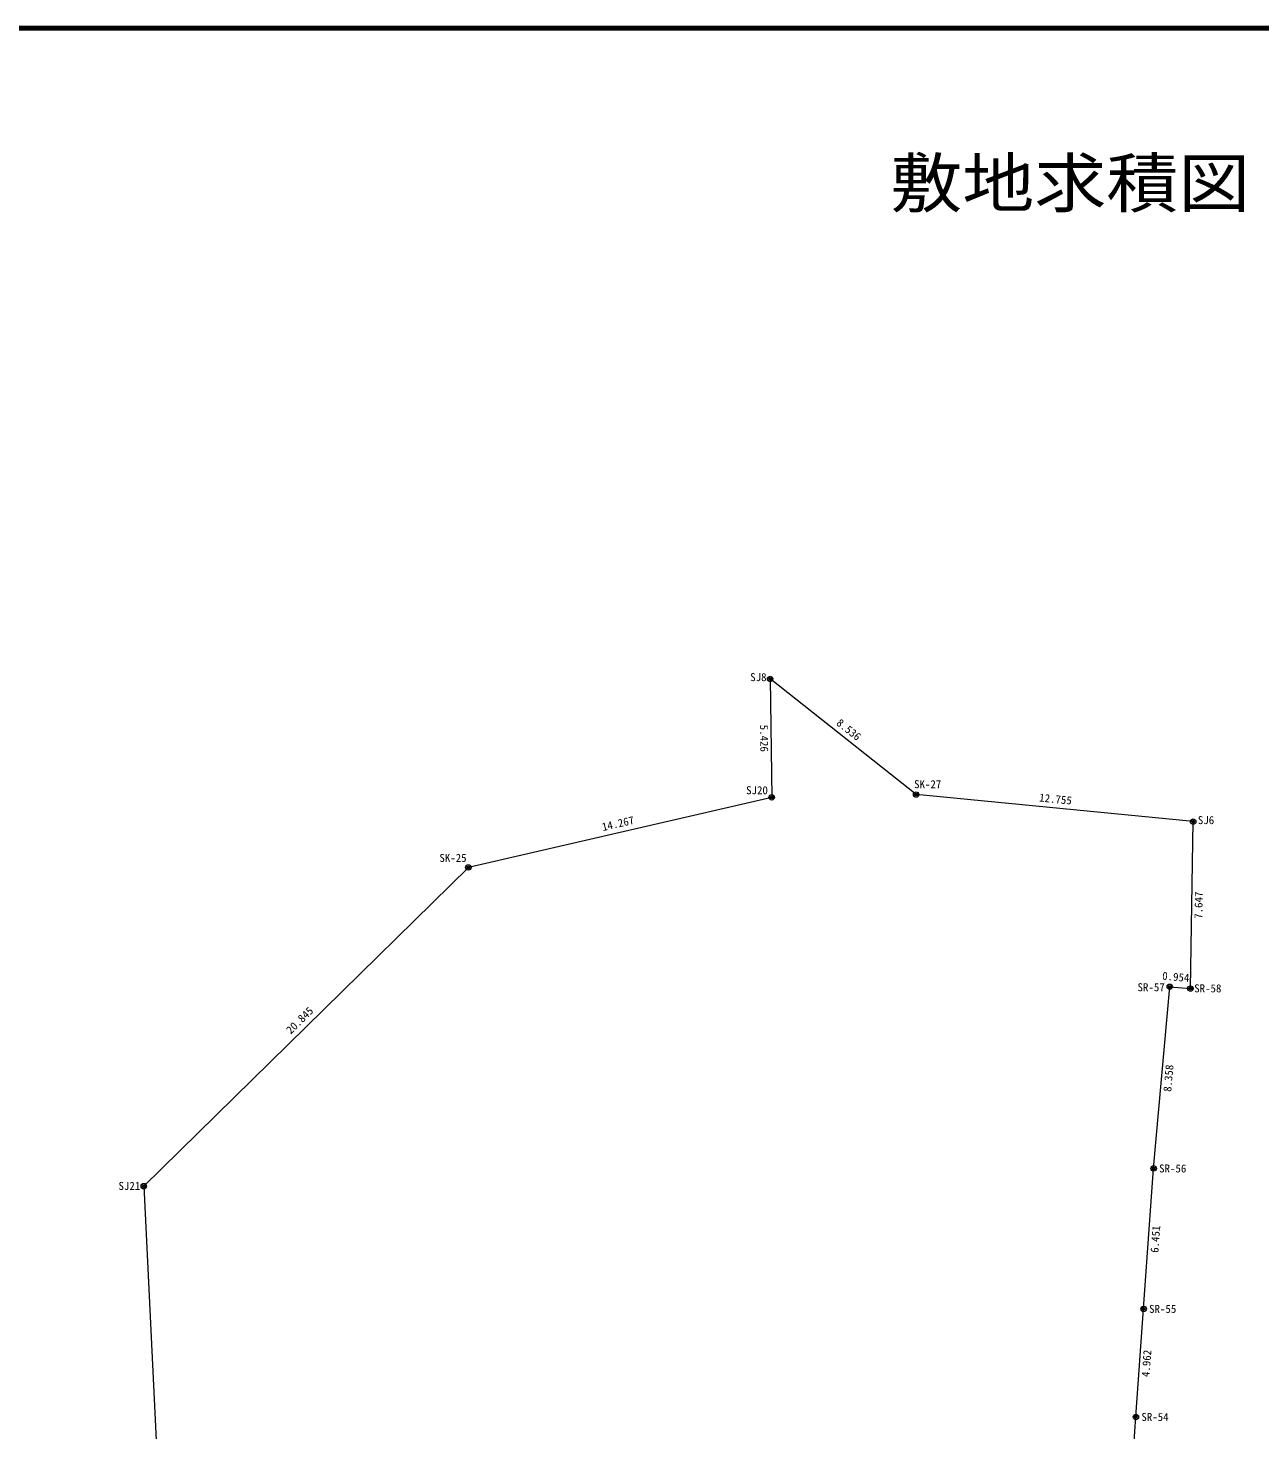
# Model space of a CAD drawing. Units: millimetres, scale not verified. Extents: x 5320 to 205570, y 4826 to 143326.
# Drawn here: x 61777 to 118233, y 79092 to 143326 of the extents above; entities that cross this region are included whole.
import ezdxf
from ezdxf.enums import TextEntityAlignment as Align

# ---------------------------------------------------------------- set-up
doc = ezdxf.new("R2010")
doc.units = ezdxf.units.MM
doc.header["$LTSCALE"] = 250
doc.header["$PDMODE"] = 32
doc.header["$PDSIZE"] = 125
for name, color, linetype, lineweight in [('プロットマーク', 7, 'Continuous', 13), ('図枠', 7, 'Continuous', 13), ('点名', 7, 'Continuous', 13), ('結線', 7, 'Continuous', 13), ('距離', 7, 'Continuous', 13)]:
    doc.layers.add(name, color=color, linetype=linetype, lineweight=lineweight)
doc.styles.add('ＭＳ ゴシック', font='')
doc.styles.get('ＭＳ ゴシック').set_extended_font_data('MS Gothic')

msp = doc.modelspace()

# ---------------------------------------------------------------- linework, layer by layer
at = {"layer": 'プロットマーク'}
for centre in [(95783.7, 113501.6), (95858.1, 108074.9), (102477, 108203.8), (115171.6, 106963.9), (81955.9, 104866.8), (114098.1, 99399.9), (115048.9, 99317), (113361.4, 91073.4), (67082.6, 90261.7), (112901.8, 84638.3), (112548.5, 79688)]:
    msp.add_circle(centre, 125, dxfattribs=at)
for p in [(95783.7, 113501.6), (95858.1, 108074.9), (102477, 108203.8), (115171.6, 106963.9), (81955.9, 104866.8), (114098.1, 99399.9), (115048.9, 99317), (113361.4, 91073.4), (67082.6, 90261.7), (112901.8, 84638.3), (112548.5, 79688)]:
    msp.add_point(p, dxfattribs=at)
at = {"layer": '図枠', "lineweight": 70}
msp.add_lwpolyline([(5320.1, 4826.3), (205570.1, 4826.3), (205570.1, 143326.3), (5320.1, 143326.3)], close=True, dxfattribs=at)
at = {"layer": '結線'}
for p, q in [((95783.7, 113501.6), (95858.1, 108074.9)), ((102477, 108203.8), (95783.7, 113501.6)), ((95858.1, 108074.9), (81955.9, 104866.8)), ((115171.6, 106963.9), (102477, 108203.8)), ((115048.9, 99317), (115171.6, 106963.9)), ((81955.9, 104866.8), (67082.6, 90261.7)), ((113361.4, 91073.4), (114098.1, 99399.9)), ((114098.1, 99399.9), (115048.9, 99317)), ((112901.8, 84638.3), (113361.4, 91073.4)), ((67082.6, 90261.7), (68270.9, 65672)), ((112548.5, 79688), (112901.8, 84638.3)), ((112270.6, 75590.2), (112548.5, 79688))]:
    msp.add_line(p, q, dxfattribs=at)

# ---------------------------------------------------------------- texts
at = {"layer": '図枠', "style": 'ＭＳ ゴシック', "width": 1.1}
msp.add_text('敷地求積図', height=2199, dxfattribs=at).set_placement((101292.5, 134463), align=Align.BOTTOM_LEFT)
at = {"layer": '点名', "style": 'ＭＳ ゴシック'}
for s, p in [('SJ8', (95621.5, 113292)), ('SJ20', (95682.6, 108110.1)), ('SK-25', (81873.9, 105008.7))]:
    msp.add_text(s, height=366.6, dxfattribs=at).set_placement(p, align=Align.BOTTOM_RIGHT)
msp.add_text('SK-27', height=366.6, dxfattribs=at).set_placement((103006.6, 108387), align=Align.BOTTOM_CENTER)
msp.add_text('SJ6', height=366.6, dxfattribs=at).set_placement((115387.1, 106740.9), align=Align.BOTTOM_LEFT)
for s, p in [('SR-57', (112622.5, 99560.6)), ('SR-58', (115219.9, 99508.8))]:
    msp.add_text(s, height=366.6, dxfattribs=at).set_placement(p, align=Align.TOP_LEFT)
for s, p in [('SR-56', (113611.4, 91073.4)), ('SR-55', (113151.8, 84638.3)), ('SR-54', (112798.5, 79688))]:
    msp.add_text(s, height=366.6, dxfattribs=at).set_placement(p, align=Align.MIDDLE_LEFT)
msp.add_text('SJ21', height=366.6, dxfattribs=at).set_placement((66918.6, 90273.6), align=Align.MIDDLE_RIGHT)
at = {"layer": '距離', "style": 'ＭＳ ゴシック'}
for s, rotation, p in [('5.426', 270.785, (95695.9, 110786.5)), ('7.647', 89.081, (115235.2, 103138.5)), ('0.954', 355.015, (114393.5, 100035)), ('8.358', 84.944, (113854.3, 95225.6)), ('6.451', 85.914, (113256.3, 87847)), ('4.962', 85.918, (112849.8, 82154.3))]:
    msp.add_text(s, height=366.6, rotation=rotation, dxfattribs=at).set_placement(p, align=Align.TOP_CENTER)
for s, rotation, p in [('8.536', 321.638, (99207.9, 110950.7)), ('12.755', 354.422, (108836.5, 107708.2)), ('14.267', 12.995, (88878.9, 106592.7)), ('20.845', 44.479, (74431.7, 97653.4))]:
    msp.add_text(s, height=366.6, rotation=rotation, dxfattribs=at).set_placement(p, align=Align.BOTTOM_CENTER)

doc.saveas('drawing.dxf')
